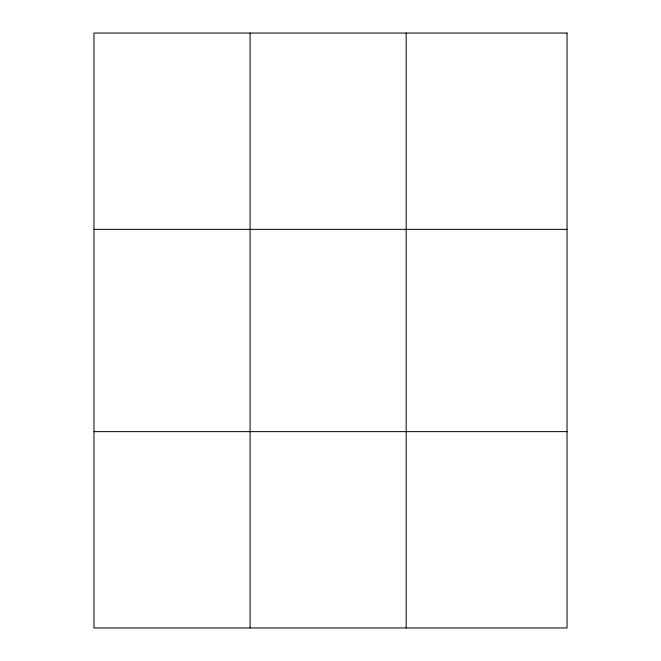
<?xml version="1.0" encoding="UTF-8"?>
<svg xmlns="http://www.w3.org/2000/svg" width="661" height="661" viewBox="0 0 661 661"><rect width="100%" height="100%" fill="white"/><g stroke="black" fill="none" stroke-linecap="round" stroke-linejoin="round"><path stroke-width="0.99" d="M250.081 627.95L250.081 33.05M406.185 627.95L406.185 33.05M93.969 229.367L567.031 229.367M93.969 431.633L567.031 431.633M567.031 33.05L567.031 627.95L93.969 627.95L93.969 33.05L567.031 33.05"/></g></svg>
